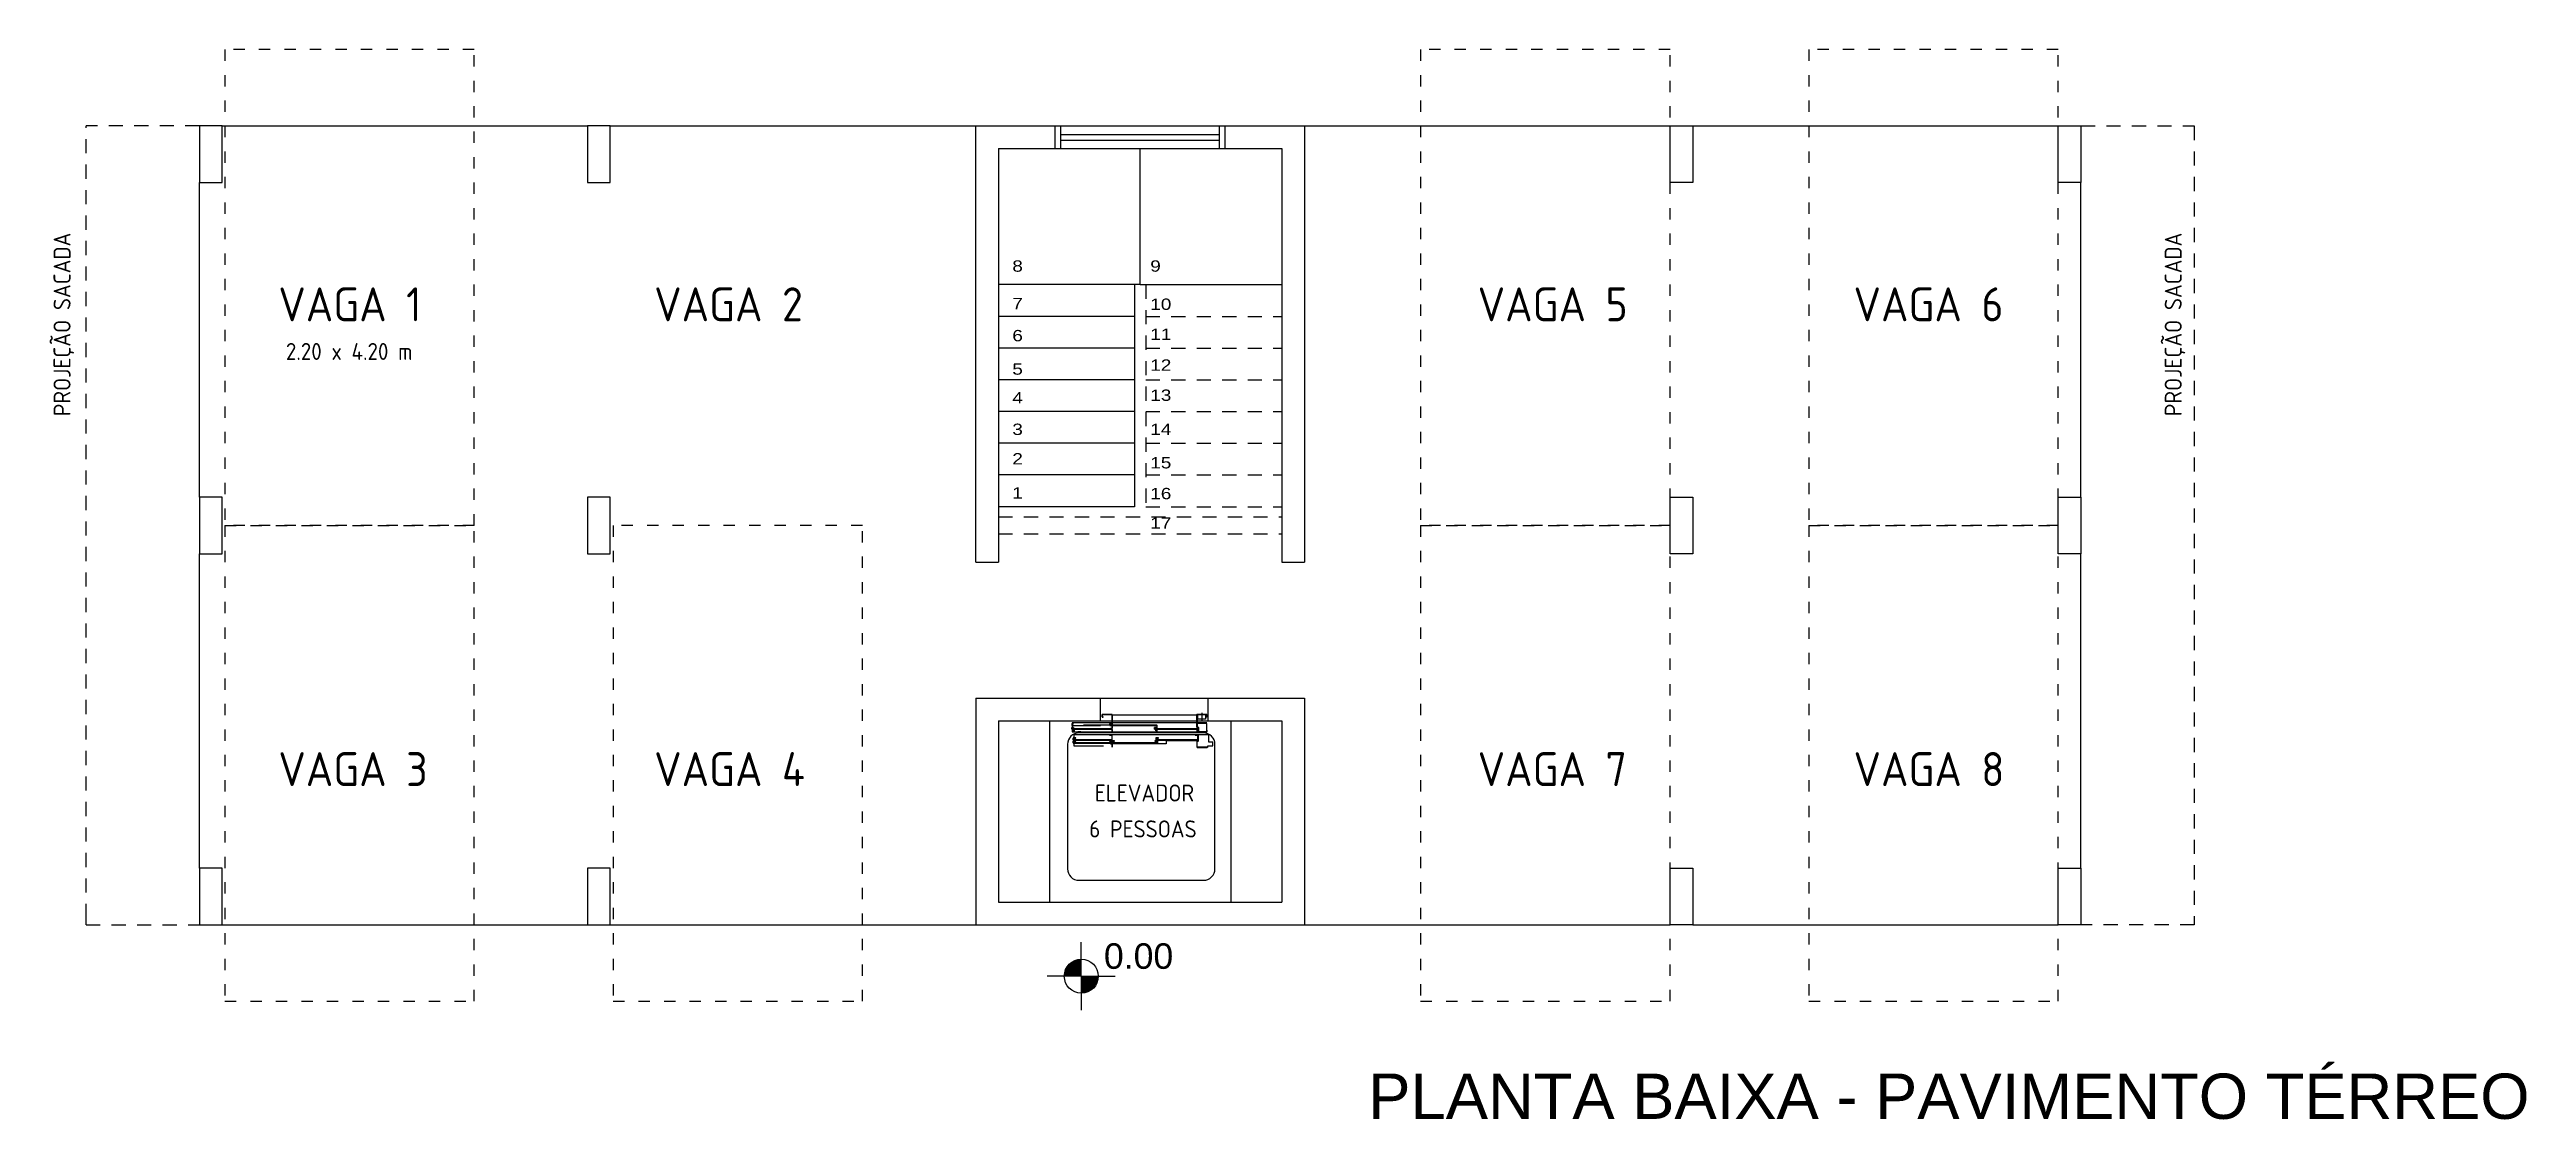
# Model space of a CAD drawing. Header units: metres. Extents: x 3084.1 to 3105.9, y 1633.9 to 1643.3.
import ezdxf

# ---------------------------------------------------------------- set-up
doc = ezdxf.new("R2010")
doc.units = ezdxf.units.M
for name, pattern in [('CENTER', [2, 1.25, -0.25, 0.25, -0.25]), ('DOT2', [0.125, 0, -0.125]), ('HIDDEN', [0.375, 0.25, -0.125]), ('HIDDEN2', [0.1875, 0.125, -0.0625])]:
    doc.linetypes.add(name, pattern=pattern)
for name, color, linetype in [('BLOCOS', 1, 'Continuous'), ('COTA', 1, 'Continuous'), ('PAREDE', 4, 'Continuous'), ('PROJECAO', 1, 'HIDDEN2'), ('VISTA', 251, 'Continuous')]:
    doc.layers.add(name, color=color, linetype=linetype)
doc.styles.get("Standard").update_dxf_attribs({"font": 'arial.ttf'})
doc.styles.add('TCTABELA-TXT', font='isocp.shx')

# ---------------------------------------------------------------- blocks, each defined once
blk = doc.blocks.new('np')
for q in [(0, 0.2), (-0.2, 0), (0.2, 0), (0, -0.2)]:
    blk.add_line((0, 0), q)
at = {"const_width": 0.1}
for points in [[(0, 0.05, 0.4142136), (-0.05, 0, 1)], [(-0.05, 0), (-0.05, 0, 1)], [(0, -0.05, 0.4142136), (0.05, 0, 1)]]:
    blk.add_lwpolyline(points, format="xyb", dxfattribs=at)
blk.add_circle((0, 0), 0.1)
blk.add_attdef('0.00', (0.1329, 0.0436), '', height=0.15)

msp = doc.modelspace()

# ---------------------------------------------------------------- hatches: boundary and pattern name
at = {"layer": 'BLOCOS'}
h = msp.add_hatch(color=256, dxfattribs=at)
edge = h.paths.add_edge_path()
edge.add_line((3093.422, 1637.377), (3093.436, 1637.377))
edge.add_arc((3093.436, 1637.379), 0.00184, -90, 0)
edge.add_line((3093.438, 1637.379), (3093.438, 1637.463))
edge.add_arc((3093.436, 1637.463), 0.00184, 0, 90)
edge.add_line((3093.436, 1637.465), (3093.352, 1637.465))
edge.add_arc((3093.352, 1637.463), 0.00184, -270, -180)
edge.add_line((3093.35, 1637.463), (3093.35, 1637.443))
edge.add_arc((3093.352, 1637.443), 0.00184, -180, -90)
edge.add_line((3093.352, 1637.441), (3093.36, 1637.441))
edge.add_line((3093.36, 1637.441), (3093.36, 1637.443))
edge.add_line((3093.36, 1637.443), (3093.352, 1637.443))
edge.add_arc((3093.352, 1637.443), 0.000639, -180, -90, ccw=False)
edge.add_line((3093.351, 1637.443), (3093.351, 1637.463))
edge.add_arc((3093.352, 1637.463), 0.000639, -270, -180, ccw=False)
edge.add_line((3093.352, 1637.464), (3093.436, 1637.464))
edge.add_arc((3093.436, 1637.463), 0.000639, -360, -270, ccw=False)
edge.add_line((3093.437, 1637.463), (3093.437, 1637.379))
edge.add_arc((3093.436, 1637.379), 0.000639, -450, -360, ccw=False)
edge.add_line((3093.436, 1637.379), (3093.422, 1637.379))
edge.add_line((3093.422, 1637.379), (3093.422, 1637.377))
at = {"layer": 'BLOCOS', "linetype": 'Continuous'}
h = msp.add_hatch(color=256, dxfattribs=at)
edge = h.paths.add_edge_path()
edge.add_arc((3093.449, 1637.381), 0.00239, -270, -180)
edge.add_line((3093.446, 1637.381), (3093.446, 1637.37))
edge.add_arc((3093.449, 1637.37), 0.00239, -180, -90)
edge.add_line((3093.449, 1637.368), (3093.832, 1637.368))
edge.add_arc((3093.832, 1637.367), 0.0012, -360, -270, ccw=False)
edge.add_line((3093.833, 1637.367), (3093.833, 1637.342))
edge.add_arc((3093.832, 1637.342), 0.0012, -90, 0, ccw=False)
edge.add_line((3093.832, 1637.341), (3093.819, 1637.341))
edge.add_line((3093.819, 1637.341), (3093.819, 1637.34))
edge.add_line((3093.819, 1637.34), (3093.832, 1637.34))
edge.add_arc((3093.832, 1637.342), 0.00239, -90, 0.0009)
edge.add_line((3093.834, 1637.342), (3093.834, 1637.367))
edge.add_arc((3093.832, 1637.367), 0.00239, -360, -270)
edge.add_line((3093.832, 1637.369), (3093.449, 1637.369))
edge.add_arc((3093.449, 1637.37), 0.0012, -180, -90, ccw=False)
edge.add_line((3093.448, 1637.37), (3093.448, 1637.381))
edge.add_arc((3093.449, 1637.381), 0.00116, -271.9125, -178.0875, ccw=False)
edge.add_line((3093.449, 1637.382), (3093.46, 1637.382))
edge.add_line((3093.46, 1637.382), (3093.46, 1637.383))
edge.add_line((3093.46, 1637.383), (3093.449, 1637.383))
h = msp.add_hatch(color=256, dxfattribs=at)
edge = h.paths.add_edge_path()
edge.add_line((3093.827, 1637.351), (3093.827, 1637.35))
edge.add_line((3093.827, 1637.35), (3093.814, 1637.35))
edge.add_arc((3093.814, 1637.349), 0.000639, -270, -180)
edge.add_line((3093.814, 1637.349), (3093.814, 1637.335))
edge.add_arc((3093.814, 1637.335), 0.000639, -180, -90)
edge.add_line((3093.814, 1637.334), (3093.822, 1637.334))
edge.add_arc((3093.822, 1637.333), 0.00176, -360, -270, ccw=False)
edge.add_line((3093.824, 1637.333), (3093.824, 1637.321))
edge.add_arc((3093.825, 1637.321), 0.000639, -180, -90)
edge.add_line((3093.825, 1637.32), (3093.839, 1637.32))
edge.add_line((3093.839, 1637.32), (3093.839, 1637.319))
edge.add_line((3093.839, 1637.319), (3093.825, 1637.319))
edge.add_arc((3093.825, 1637.321), 0.0016, -180, -90, ccw=False)
edge.add_line((3093.823, 1637.321), (3093.823, 1637.333))
edge.add_arc((3093.822, 1637.333), 0.000798, 0, 90)
edge.add_line((3093.822, 1637.333), (3093.814, 1637.333))
edge.add_arc((3093.814, 1637.335), 0.0016, -180, -90, ccw=False)
edge.add_line((3093.813, 1637.335), (3093.813, 1637.349))
edge.add_arc((3093.814, 1637.349), 0.0016, -270, -180, ccw=False)
edge.add_line((3093.814, 1637.351), (3093.827, 1637.351))
h = msp.add_hatch(color=256, dxfattribs=at)
edge = h.paths.add_edge_path()
edge.add_arc((3093.816, 1637.347), 0.00239, -270, -180)
edge.add_line((3093.814, 1637.347), (3093.814, 1637.337))
edge.add_arc((3093.816, 1637.337), 0.00239, -180, -90)
edge.add_line((3093.816, 1637.334), (3094.193, 1637.334))
edge.add_arc((3094.193, 1637.333), 0.0012, -360, -270, ccw=False)
edge.add_line((3094.194, 1637.333), (3094.194, 1637.309))
edge.add_arc((3094.193, 1637.309), 0.0012, -450, -360, ccw=False)
edge.add_line((3094.193, 1637.307), (3094.18, 1637.307))
edge.add_line((3094.18, 1637.307), (3094.18, 1637.306))
edge.add_line((3094.18, 1637.306), (3094.193, 1637.306))
edge.add_arc((3094.193, 1637.309), 0.00239, -90, 0.0009)
edge.add_line((3094.195, 1637.309), (3094.195, 1637.333))
edge.add_arc((3094.193, 1637.333), 0.00239, 0, 90)
edge.add_line((3094.193, 1637.336), (3093.816, 1637.336))
edge.add_arc((3093.816, 1637.337), 0.0012, -180, -90, ccw=False)
edge.add_line((3093.815, 1637.337), (3093.815, 1637.347))
edge.add_arc((3093.816, 1637.347), 0.00116, -271.9125, -178.0875, ccw=False)
edge.add_line((3093.816, 1637.348), (3093.827, 1637.348))
edge.add_line((3093.827, 1637.348), (3093.827, 1637.35))
edge.add_line((3093.827, 1637.35), (3093.816, 1637.35))
at = {"layer": 'BLOCOS'}
h = msp.add_hatch(color=256, dxfattribs=at)
edge = h.paths.add_edge_path()
edge.add_line((3094.264, 1637.443), (3094.272, 1637.443))
edge.add_arc((3094.272, 1637.443), 0.000639, -90, 0)
edge.add_line((3094.273, 1637.443), (3094.273, 1637.463))
edge.add_arc((3094.272, 1637.463), 0.000639, -360, -270)
edge.add_line((3094.272, 1637.464), (3094.188, 1637.464))
edge.add_arc((3094.188, 1637.463), 0.000639, -270, -180)
edge.add_line((3094.187, 1637.463), (3094.187, 1637.354))
edge.add_arc((3094.188, 1637.354), 0.000639, -180, -90)
edge.add_line((3094.188, 1637.353), (3094.196, 1637.353))
edge.add_arc((3094.196, 1637.35), 0.00303, -360, -270, ccw=False)
edge.add_line((3094.199, 1637.35), (3094.199, 1637.312))
edge.add_arc((3094.2, 1637.312), 0.000639, -180, -90)
edge.add_line((3094.2, 1637.312), (3094.272, 1637.312))
edge.add_arc((3094.272, 1637.312), 0.000639, -90, 0)
edge.add_line((3094.273, 1637.312), (3094.273, 1637.325))
edge.add_line((3094.273, 1637.325), (3094.274, 1637.325))
edge.add_line((3094.274, 1637.325), (3094.274, 1637.312))
edge.add_arc((3094.272, 1637.312), 0.00184, -90, 0, ccw=False)
edge.add_line((3094.272, 1637.31), (3094.2, 1637.31))
edge.add_arc((3094.2, 1637.312), 0.00184, -180, -90, ccw=False)
edge.add_line((3094.198, 1637.312), (3094.198, 1637.35))
edge.add_arc((3094.196, 1637.35), 0.00184, -360, -270)
edge.add_line((3094.196, 1637.352), (3094.188, 1637.352))
edge.add_arc((3094.188, 1637.354), 0.00184, -180, -90, ccw=False)
edge.add_line((3094.186, 1637.354), (3094.186, 1637.463))
edge.add_arc((3094.188, 1637.463), 0.00184, -270, -180, ccw=False)
edge.add_line((3094.188, 1637.465), (3094.272, 1637.465))
edge.add_arc((3094.272, 1637.463), 0.00184, -360, -270, ccw=False)
edge.add_line((3094.274, 1637.463), (3094.274, 1637.443))
edge.add_arc((3094.272, 1637.443), 0.00184, -90, 0, ccw=False)
edge.add_line((3094.272, 1637.441), (3094.264, 1637.441))
edge.add_line((3094.264, 1637.441), (3094.264, 1637.443))
h = msp.add_hatch(color=256, dxfattribs=at)
edge = h.paths.add_edge_path()
edge.add_line((3093.435, 1637.174), (3093.348, 1637.174))
edge.add_arc((3093.348, 1637.176), 0.00239, -180.0023, -90.0023, ccw=False)
edge.add_line((3093.345, 1637.176), (3093.345, 1637.182))
edge.add_line((3093.345, 1637.182), (3093.346, 1637.182))
edge.add_line((3093.346, 1637.182), (3093.346, 1637.176))
edge.add_arc((3093.348, 1637.176), 0.0012, -180.0044, -91.5618)
edge.add_line((3093.347, 1637.175), (3093.435, 1637.175))
edge.add_arc((3093.435, 1637.176), 0.0012, -89.9939, -0.0012)
edge.add_line((3093.437, 1637.176), (3093.437, 1637.203))
edge.add_arc((3093.435, 1637.203), 0.0012, -359.9988, -270.0109)
edge.add_line((3093.435, 1637.204), (3093.422, 1637.204))
edge.add_line((3093.422, 1637.204), (3093.422, 1637.206))
edge.add_line((3093.422, 1637.206), (3093.435, 1637.206))
edge.add_arc((3093.435, 1637.203), 0.00231, -362.1651, -267.8349, ccw=False)
edge.add_line((3093.438, 1637.203), (3093.438, 1637.176))
edge.add_arc((3093.435, 1637.176), 0.0024, -449.8635, -359.9955, ccw=False)
h = msp.add_hatch(color=256, dxfattribs=at)
edge = h.paths.add_edge_path()
edge.add_arc((3093.836, 1637.214), 0.00287, -89.9944, -0.0056)
edge.add_line((3093.839, 1637.214), (3093.839, 1637.228))
edge.add_arc((3093.836, 1637.228), 0.00287, -359.9978, -270.0022)
edge.add_line((3093.836, 1637.231), (3093.815, 1637.231))
edge.add_line((3093.815, 1637.231), (3093.815, 1637.229))
edge.add_line((3093.815, 1637.229), (3093.836, 1637.229))
edge.add_arc((3093.836, 1637.228), 0.000958, -359.988, -270.012, ccw=False)
edge.add_line((3093.837, 1637.228), (3093.837, 1637.214))
edge.add_arc((3093.836, 1637.214), 0.000958, -89.9777, -0.0223, ccw=False)
edge.add_line((3093.836, 1637.213), (3093.467, 1637.213))
edge.add_arc((3093.467, 1637.214), 0.000958, -179.9777, -90.0223, ccw=False)
edge.add_line((3093.466, 1637.214), (3093.466, 1637.228))
edge.add_arc((3093.467, 1637.228), 0.000958, -269.988, -180.012, ccw=False)
edge.add_line((3093.467, 1637.229), (3093.488, 1637.229))
edge.add_line((3093.488, 1637.229), (3093.488, 1637.231))
edge.add_line((3093.488, 1637.231), (3093.467, 1637.231))
edge.add_arc((3093.467, 1637.228), 0.00287, -269.9978, -180.0022)
edge.add_line((3093.465, 1637.228), (3093.465, 1637.214))
edge.add_arc((3093.467, 1637.214), 0.00287, -179.9944, -90.0056)
edge.add_line((3093.467, 1637.211), (3093.836, 1637.211))
h = msp.add_hatch(color=256, dxfattribs=at)
edge = h.paths.add_edge_path()
edge.add_arc((3094.191, 1637.283), 0.000958, -359.9923, -270.0016, ccw=False)
edge.add_line((3094.192, 1637.283), (3094.192, 1637.24))
edge.add_arc((3094.191, 1637.24), 0.000958, -89.988, -0.012, ccw=False)
edge.add_line((3094.191, 1637.239), (3093.826, 1637.239))
edge.add_arc((3093.826, 1637.24), 0.000958, -179.9984, -90.0077, ccw=False)
edge.add_line((3093.825, 1637.24), (3093.825, 1637.255))
edge.add_arc((3093.826, 1637.255), 0.000958, -269.9923, -180.0016, ccw=False)
edge.add_line((3093.826, 1637.256), (3093.847, 1637.256))
edge.add_line((3093.847, 1637.256), (3093.847, 1637.257))
edge.add_line((3093.847, 1637.257), (3093.826, 1637.257))
edge.add_arc((3093.826, 1637.255), 0.00287, -269.9958, -180.0002)
edge.add_line((3093.823, 1637.255), (3093.823, 1637.24))
edge.add_arc((3093.826, 1637.24), 0.00287, -180.0027, -89.9973)
edge.add_line((3093.826, 1637.237), (3094.192, 1637.237))
edge.add_arc((3094.192, 1637.239), 0.00192, -89.4879, 0.0032)
edge.add_line((3094.194, 1637.239), (3094.194, 1637.283))
edge.add_arc((3094.191, 1637.283), 0.00287, -359.9978, -270.0022)
edge.add_line((3094.191, 1637.285), (3094.17, 1637.285))
edge.add_line((3094.17, 1637.285), (3094.17, 1637.283))
edge.add_line((3094.17, 1637.283), (3094.191, 1637.283))
h = msp.add_hatch(color=256, dxfattribs=at)
edge = h.paths.add_edge_path()
edge.add_arc((3094.201, 1637.283), 0.00255, -269.9981, -180.0046)
edge.add_line((3094.198, 1637.283), (3094.198, 1637.232))
edge.add_arc((3094.197, 1637.232), 0.00128, -88.348, -1.652, ccw=False)
edge.add_line((3094.197, 1637.231), (3094.189, 1637.231))
edge.add_arc((3094.189, 1637.229), 0.00256, -269.9935, -180.0065)
edge.add_line((3094.186, 1637.229), (3094.186, 1637.176))
edge.add_arc((3094.189, 1637.176), 0.00239, -180, -90)
edge.add_line((3094.189, 1637.174), (3094.276, 1637.174))
edge.add_arc((3094.276, 1637.176), 0.00239, -88.899, 0.0051)
edge.add_line((3094.279, 1637.176), (3094.279, 1637.182))
edge.add_line((3094.279, 1637.182), (3094.278, 1637.182))
edge.add_line((3094.278, 1637.182), (3094.278, 1637.176))
edge.add_arc((3094.276, 1637.176), 0.0012, -87.7204, -0.0264, ccw=False)
edge.add_line((3094.276, 1637.175), (3094.189, 1637.175))
edge.add_arc((3094.189, 1637.176), 0.0012, -180, -90.5171, ccw=False)
edge.add_line((3094.188, 1637.176), (3094.188, 1637.229))
edge.add_arc((3094.189, 1637.229), 0.00128, -269.9958, -180.0087, ccw=False)
edge.add_line((3094.189, 1637.23), (3094.197, 1637.23))
edge.add_arc((3094.197, 1637.232), 0.00255, -89.8291, -1.1685)
edge.add_line((3094.199, 1637.232), (3094.199, 1637.283))
edge.add_arc((3094.201, 1637.283), 0.00128, -269.9926, -180.0165, ccw=False)
edge.add_line((3094.201, 1637.284), (3094.204, 1637.284))
edge.add_line((3094.204, 1637.284), (3094.204, 1637.285))
edge.add_line((3094.204, 1637.285), (3094.201, 1637.285))

# ---------------------------------------------------------------- linework, layer by layer
for p, q in [((3085.585, 1642.658), (3088.81, 1642.658)), ((3089.01, 1642.658), (3092.235, 1642.658)), ((3095.135, 1642.658), (3098.36, 1642.658)), ((3098.56, 1642.658), (3101.785, 1642.658)), ((3085.385, 1639.383), (3085.385, 1642.158)), ((3101.985, 1639.383), (3101.985, 1642.158)), ((3093.685, 1641.258), (3092.435, 1641.258)), ((3093.635, 1641.258), (3093.635, 1639.298)), ((3093.685, 1641.258), (3094.935, 1641.258)), ((3093.635, 1640.978), (3092.435, 1640.978)), ((3093.635, 1640.698), (3092.435, 1640.698)), ((3093.635, 1640.418), (3092.435, 1640.418)), ((3093.635, 1640.138), (3092.435, 1640.138)), ((3093.635, 1639.858), (3092.435, 1639.858)), ((3093.635, 1639.578), (3092.435, 1639.578)), ((3093.635, 1639.298), (3092.435, 1639.298)), ((3085.385, 1636.108), (3085.385, 1638.883)), ((3101.985, 1636.108), (3101.985, 1638.883)), ((3092.885, 1637.408), (3092.885, 1635.808)), ((3094.485, 1637.408), (3094.485, 1635.808)), ((3085.585, 1635.608), (3088.81, 1635.608)), ((3089.01, 1635.608), (3092.235, 1635.608)), ((3095.135, 1635.608), (3098.36, 1635.608)), ((3098.56, 1635.608), (3101.785, 1635.608))]:
    msp.add_line(p, q)
at = {"linetype": 'Continuous'}
msp.add_line((3093.685, 1641.258), (3093.685, 1642.458), dxfattribs=at)
at = {"linetype": 'DOT2'}
for points in [[(3085.61, 1639.133), (3087.81, 1639.133), (3087.81, 1643.333), (3085.61, 1643.333)], [(3096.16, 1639.133), (3098.36, 1639.133), (3098.36, 1643.333), (3096.16, 1643.333)], [(3099.585, 1639.133), (3101.785, 1639.133), (3101.785, 1643.333), (3099.585, 1643.333)], [(3085.61, 1634.933), (3087.81, 1634.933), (3087.81, 1639.133), (3085.61, 1639.133)], [(3089.035, 1634.933), (3091.235, 1634.933), (3091.235, 1639.133), (3089.035, 1639.133)], [(3096.16, 1634.933), (3098.36, 1634.933), (3098.36, 1639.133), (3096.16, 1639.133)], [(3099.585, 1634.933), (3101.785, 1634.933), (3101.785, 1639.133), (3099.585, 1639.133)]]:
    msp.add_lwpolyline(points, close=True, dxfattribs=at)
at = {"layer": 'BLOCOS', "linetype": 'HIDDEN'}
for p, q in [((3093.083, 1637.381), (3093.083, 1637.37)), ((3093.083, 1637.335), (3093.083, 1637.349)), ((3093.083, 1637.347), (3093.083, 1637.337)), ((3093.084, 1637.37), (3093.084, 1637.381)), ((3093.084, 1637.349), (3093.084, 1637.335)), ((3093.084, 1637.337), (3093.084, 1637.347)), ((3093.097, 1637.383), (3093.085, 1637.383)), ((3093.085, 1637.382), (3093.097, 1637.382)), ((3093.435, 1637.369), (3093.085, 1637.369)), ((3093.085, 1637.368), (3093.435, 1637.368)), ((3093.085, 1637.351), (3093.098, 1637.351)), ((3093.097, 1637.35), (3093.085, 1637.35)), ((3093.098, 1637.35), (3093.085, 1637.35)), ((3093.085, 1637.348), (3093.097, 1637.348)), ((3093.097, 1637.382), (3093.097, 1637.383)), ((3093.097, 1637.348), (3093.097, 1637.35)), ((3093.098, 1637.351), (3093.098, 1637.35)), ((3093.437, 1637.367), (3093.437, 1637.342)), ((3093.438, 1637.342), (3093.438, 1637.367))]:
    msp.add_line(p, q, dxfattribs=at)
at = {"layer": 'BLOCOS'}
for p, q in [((3093.437, 1637.39), (3093.085, 1637.39)), ((3093.085, 1637.39), (3093.085, 1637.31)), ((3093.435, 1637.336), (3093.085, 1637.336)), ((3093.085, 1637.334), (3093.435, 1637.334)), ((3093.085, 1637.334), (3093.093, 1637.334)), ((3093.093, 1637.333), (3093.085, 1637.333)), ((3093.085, 1637.31), (3093.163, 1637.31)), ((3093.094, 1637.321), (3093.094, 1637.333)), ((3093.095, 1637.333), (3093.095, 1637.321)), ((3093.095, 1637.32), (3093.11, 1637.32)), ((3093.11, 1637.319), (3093.095, 1637.319)), ((3093.11, 1637.32), (3093.11, 1637.319)), ((3093.163, 1637.31), (3093.134, 1637.312)), ((3093.135, 1637.312), (3093.136, 1637.31)), ((3093.136, 1637.31), (3093.437, 1637.31)), ((3093.35, 1637.463), (3093.35, 1637.443)), ((3093.35, 1637.393), (3094.274, 1637.393)), ((3093.351, 1637.443), (3093.351, 1637.463)), ((3093.436, 1637.465), (3093.352, 1637.465)), ((3093.352, 1637.464), (3093.436, 1637.464)), ((3093.36, 1637.443), (3093.352, 1637.443)), ((3093.352, 1637.441), (3093.36, 1637.441)), ((3093.36, 1637.441), (3093.36, 1637.443)), ((3093.416, 1637.381), (3093.416, 1637.37)), ((3093.418, 1637.37), (3093.418, 1637.381)), ((3093.43, 1637.383), (3093.419, 1637.383)), ((3093.419, 1637.382), (3093.43, 1637.382)), ((3093.832, 1637.369), (3093.419, 1637.369)), ((3093.419, 1637.368), (3093.832, 1637.368)), ((3093.436, 1637.379), (3093.422, 1637.379)), ((3093.422, 1637.379), (3093.422, 1637.377)), ((3093.422, 1637.377), (3093.436, 1637.377)), ((3093.435, 1637.341), (3093.422, 1637.341)), ((3093.422, 1637.341), (3093.422, 1637.34)), ((3093.422, 1637.34), (3093.435, 1637.34)), ((3093.435, 1637.307), (3093.422, 1637.307)), ((3093.422, 1637.307), (3093.422, 1637.306)), ((3093.422, 1637.306), (3093.435, 1637.306)), ((3093.43, 1637.382), (3093.43, 1637.383)), ((3093.437, 1637.463), (3093.437, 1637.379)), ((3093.437, 1637.333), (3093.437, 1637.309)), ((3093.438, 1637.379), (3093.438, 1637.463)), ((3093.438, 1637.372), (3093.438, 1637.462)), ((3093.438, 1637.462), (3094.186, 1637.462)), ((3093.438, 1637.307), (3093.438, 1637.393)), ((3093.438, 1637.309), (3093.438, 1637.333)), ((3093.438, 1637.306), (3093.438, 1637.307)), ((3093.438, 1637.307), (3094.186, 1637.307)), ((3094.18, 1637.307), (3093.438, 1637.307)), ((3094.186, 1637.306), (3093.438, 1637.306)), ((3093.813, 1637.335), (3093.813, 1637.349)), ((3093.814, 1637.351), (3093.827, 1637.351)), ((3093.827, 1637.35), (3093.814, 1637.35)), ((3093.814, 1637.349), (3093.814, 1637.335)), ((3093.814, 1637.347), (3093.814, 1637.337)), ((3093.814, 1637.334), (3093.822, 1637.334)), ((3093.822, 1637.333), (3093.814, 1637.333)), ((3093.815, 1637.337), (3093.815, 1637.347)), ((3093.827, 1637.35), (3093.816, 1637.35)), ((3093.816, 1637.348), (3093.827, 1637.348)), ((3094.193, 1637.336), (3093.816, 1637.336)), ((3093.816, 1637.334), (3094.193, 1637.334)), ((3093.832, 1637.341), (3093.819, 1637.341)), ((3093.819, 1637.341), (3093.819, 1637.34)), ((3093.819, 1637.34), (3093.832, 1637.34)), ((3093.823, 1637.321), (3093.823, 1637.333)), ((3093.824, 1637.333), (3093.824, 1637.321)), ((3093.825, 1637.32), (3093.839, 1637.32)), ((3093.839, 1637.319), (3093.825, 1637.319)), ((3093.827, 1637.351), (3093.827, 1637.35)), ((3093.827, 1637.348), (3093.827, 1637.35)), ((3093.833, 1637.367), (3093.833, 1637.342)), ((3093.834, 1637.342), (3093.834, 1637.367)), ((3093.839, 1637.32), (3093.839, 1637.319)), ((3094.193, 1637.307), (3094.18, 1637.307)), ((3094.18, 1637.307), (3094.18, 1637.306)), ((3094.18, 1637.306), (3094.193, 1637.306)), ((3094.186, 1637.354), (3094.186, 1637.463)), ((3094.186, 1637.462), (3094.186, 1637.336)), ((3094.186, 1637.334), (3094.186, 1637.307)), ((3094.186, 1637.307), (3094.186, 1637.306)), ((3094.186, 1637.306), (3094.274, 1637.306)), ((3094.187, 1637.463), (3094.187, 1637.354)), ((3094.274, 1637.385), (3094.187, 1637.385)), ((3094.188, 1637.465), (3094.272, 1637.465)), ((3094.272, 1637.464), (3094.188, 1637.464)), ((3094.188, 1637.353), (3094.196, 1637.353)), ((3094.196, 1637.352), (3094.188, 1637.352)), ((3094.194, 1637.333), (3094.194, 1637.309)), ((3094.195, 1637.309), (3094.195, 1637.333)), ((3094.198, 1637.312), (3094.198, 1637.35)), ((3094.199, 1637.35), (3094.199, 1637.312)), ((3094.2, 1637.312), (3094.272, 1637.312)), ((3094.272, 1637.31), (3094.2, 1637.31)), ((3094.264, 1637.443), (3094.272, 1637.443)), ((3094.264, 1637.441), (3094.264, 1637.443)), ((3094.272, 1637.441), (3094.264, 1637.441)), ((3094.273, 1637.443), (3094.273, 1637.463)), ((3094.273, 1637.312), (3094.273, 1637.325)), ((3094.273, 1637.325), (3094.274, 1637.325)), ((3094.274, 1637.463), (3094.274, 1637.443)), ((3094.274, 1637.306), (3094.274, 1637.385)), ((3094.274, 1637.325), (3094.274, 1637.312)), ((3093.093, 1637.255), (3093.093, 1637.24)), ((3093.093, 1637.228), (3093.093, 1637.214)), ((3093.095, 1637.24), (3093.095, 1637.255)), ((3093.095, 1637.214), (3093.095, 1637.228)), ((3093.117, 1637.257), (3093.096, 1637.257)), ((3093.096, 1637.256), (3093.117, 1637.256)), ((3093.435, 1637.239), (3093.096, 1637.239)), ((3093.096, 1637.237), (3093.436, 1637.237)), ((3093.117, 1637.231), (3093.096, 1637.231)), ((3093.096, 1637.229), (3093.117, 1637.229)), ((3093.435, 1637.213), (3093.096, 1637.213)), ((3093.096, 1637.211), (3093.435, 1637.211)), ((3094.291, 1637.285), (3093.101, 1637.285)), ((3093.101, 1637.285), (3093.101, 1637.186)), ((3093.101, 1637.186), (3093.363, 1637.186)), ((3093.117, 1637.256), (3093.117, 1637.257)), ((3093.117, 1637.229), (3093.117, 1637.231)), ((3093.435, 1637.285), (3093.414, 1637.285)), ((3093.414, 1637.285), (3093.414, 1637.283)), ((3093.414, 1637.283), (3093.435, 1637.283)), ((3093.435, 1637.231), (3093.414, 1637.231)), ((3093.414, 1637.231), (3093.414, 1637.229)), ((3093.414, 1637.229), (3093.435, 1637.229)), ((3093.422, 1637.204), (3093.422, 1637.206)), ((3093.422, 1637.206), (3093.435, 1637.206)), ((3093.914, 1637.206), (3093.422, 1637.206)), ((3093.435, 1637.204), (3093.422, 1637.204)), ((3093.435, 1637.228), (3093.435, 1637.214)), ((3093.436, 1637.283), (3093.436, 1637.24)), ((3093.436, 1637.228), (3093.436, 1637.214)), ((3093.436, 1637.214), (3093.436, 1637.228)), ((3093.458, 1637.231), (3093.437, 1637.231)), ((3093.437, 1637.229), (3093.458, 1637.229)), ((3093.836, 1637.213), (3093.437, 1637.213)), ((3093.437, 1637.211), (3093.836, 1637.211)), ((3093.437, 1637.176), (3093.437, 1637.203)), ((3093.437, 1637.176), (3093.437, 1637.203)), ((3093.438, 1637.239), (3093.438, 1637.283)), ((3093.438, 1637.214), (3093.438, 1637.228)), ((3093.438, 1637.203), (3093.438, 1637.176)), ((3093.458, 1637.229), (3093.458, 1637.231)), ((3093.836, 1637.231), (3093.815, 1637.231)), ((3093.815, 1637.231), (3093.815, 1637.229)), ((3093.815, 1637.229), (3093.836, 1637.229)), ((3093.823, 1637.255), (3093.823, 1637.24)), ((3093.825, 1637.24), (3093.825, 1637.255)), ((3093.847, 1637.257), (3093.826, 1637.257)), ((3093.826, 1637.256), (3093.847, 1637.256)), ((3094.191, 1637.239), (3093.826, 1637.239)), ((3093.826, 1637.237), (3094.192, 1637.237)), ((3093.837, 1637.228), (3093.837, 1637.214)), ((3093.839, 1637.214), (3093.839, 1637.228)), ((3093.839, 1637.221), (3093.839, 1637.228)), ((3093.847, 1637.256), (3093.847, 1637.257)), ((3094.189, 1637.231), (3093.914, 1637.231)), ((3093.914, 1637.231), (3093.914, 1637.206)), ((3094.191, 1637.285), (3094.17, 1637.285)), ((3094.17, 1637.285), (3094.17, 1637.283)), ((3094.17, 1637.283), (3094.191, 1637.283)), ((3094.186, 1637.229), (3094.186, 1637.176)), ((3094.188, 1637.176), (3094.188, 1637.229)), ((3094.197, 1637.231), (3094.189, 1637.231)), ((3094.189, 1637.23), (3094.197, 1637.23)), ((3094.276, 1637.175), (3094.189, 1637.175)), ((3094.189, 1637.174), (3094.276, 1637.174)), ((3094.192, 1637.283), (3094.192, 1637.24)), ((3094.194, 1637.239), (3094.194, 1637.283)), ((3094.198, 1637.283), (3094.198, 1637.232)), ((3094.199, 1637.232), (3094.199, 1637.283)), ((3094.204, 1637.285), (3094.201, 1637.285)), ((3094.201, 1637.284), (3094.204, 1637.284)), ((3094.204, 1637.284), (3094.204, 1637.285)), ((3094.279, 1637.182), (3094.278, 1637.182)), ((3094.278, 1637.182), (3094.278, 1637.176)), ((3094.279, 1637.176), (3094.279, 1637.182)), ((3094.281, 1637.174), (3094.281, 1637.186)), ((3094.281, 1637.186), (3094.326, 1637.186)), ((3094.291, 1637.219), (3094.291, 1637.285)), ((3094.326, 1637.219), (3094.291, 1637.219)), ((3094.326, 1637.186), (3094.326, 1637.219))]:
    msp.add_line(p, q, dxfattribs=at)
at = {"layer": 'BLOCOS', "linetype": 'Continuous'}
for p, q in [((3094.189, 1637.466), (3094.267, 1637.466)), ((3094.189, 1637.464), (3094.189, 1637.466)), ((3094.267, 1637.464), (3094.189, 1637.464)), ((3094.193, 1637.464), (3094.263, 1637.464)), ((3094.193, 1637.424), (3094.193, 1637.464)), ((3094.263, 1637.424), (3094.193, 1637.424)), ((3094.263, 1637.464), (3094.263, 1637.424)), ((3094.267, 1637.466), (3094.267, 1637.464))]:
    msp.add_line(p, q, dxfattribs=at)
at = {"layer": 'BLOCOS', "linetype": 'CENTER'}
msp.add_line((3094.228, 1637.478), (3094.228, 1637.415), dxfattribs=at)
at = {"layer": 'BLOCOS'}
msp.add_lwpolyline([(3093.045, 1637.201), (3093.045, 1636.101, 0.414214), (3093.145, 1636.001), (3094.245, 1636.001, 0.414214), (3094.345, 1636.101), (3094.345, 1637.201, 0.414214), (3094.245, 1637.301), (3093.145, 1637.301, 0.414214)], format="xyb", close=True, dxfattribs=at)
at = {"layer": 'BLOCOS', "linetype": 'HIDDEN'}
for centre, radius, start, end in [((3093.085, 1637.381), 0.00239, 90, 180), ((3093.085, 1637.37), 0.00239, 180, 270), ((3093.085, 1637.349), 0.0016, 90, 180), ((3093.085, 1637.347), 0.00239, 90, 180), ((3093.085, 1637.381), 0.00116, 88.0875, 181.9125), ((3093.085, 1637.37), 0.0012, 180, 270), ((3093.085, 1637.349), 0.000639, 90, 180), ((3093.085, 1637.347), 0.00116, 88.0875, 181.9125), ((3093.435, 1637.367), 0.00239, 0, 90), ((3093.435, 1637.367), 0.0012, 0, 90)]:
    msp.add_arc(centre, radius, start, end, dxfattribs=at)
at = {"layer": 'BLOCOS'}
for centre, radius, start, end in [((3093.085, 1637.337), 0.00239, 180, 270), ((3093.085, 1637.335), 0.0016, 180, 270), ((3093.085, 1637.337), 0.0012, 180, 270), ((3093.085, 1637.335), 0.000639, 180, 270), ((3093.093, 1637.333), 0.00176, 360, 90), ((3093.093, 1637.333), 0.000798, 0, 90), ((3093.095, 1637.321), 0.0016, 180, 270), ((3093.095, 1637.321), 0.000639, 180, 270), ((3093.135, 1637.312), 0.000439, 45.0026, 134.9974), ((3093.352, 1637.463), 0.00184, 90, 180), ((3093.352, 1637.443), 0.00184, 180, 270), ((3093.352, 1637.463), 0.000639, 90, 180), ((3093.352, 1637.443), 0.000639, 180, 270), ((3093.419, 1637.381), 0.00239, 90, 180), ((3093.419, 1637.37), 0.00239, 180, 270), ((3093.419, 1637.381), 0.00116, 88.0875, 181.9125), ((3093.419, 1637.37), 0.0012, 180, 270), ((3093.435, 1637.342), 0.0012, 270, 360), ((3093.435, 1637.342), 0.00239, 270, 0.0009), ((3093.435, 1637.333), 0.00239, 0, 90), ((3093.435, 1637.333), 0.0012, 360, 90), ((3093.435, 1637.309), 0.0012, 270, 0), ((3093.435, 1637.309), 0.00239, 270, 0.0009), ((3093.436, 1637.463), 0.00184, 360, 90), ((3093.436, 1637.463), 0.000639, 360, 90), ((3093.436, 1637.379), 0.00184, 270, 0), ((3093.436, 1637.379), 0.000639, 270, 0), ((3093.814, 1637.349), 0.0016, 90, 180), ((3093.814, 1637.335), 0.0016, 180, 270), ((3093.816, 1637.347), 0.00239, 90, 180), ((3093.814, 1637.349), 0.000639, 90, 180), ((3093.816, 1637.337), 0.00239, 180, 270), ((3093.814, 1637.335), 0.000639, 180, 270), ((3093.816, 1637.347), 0.00116, 88.0875, 181.9125), ((3093.816, 1637.337), 0.0012, 180, 270), ((3093.822, 1637.333), 0.00176, 360, 90), ((3093.822, 1637.333), 0.000798, 0, 90), ((3093.825, 1637.321), 0.0016, 180, 270), ((3093.825, 1637.321), 0.000639, 180, 270), ((3093.832, 1637.367), 0.00239, 0, 90), ((3093.832, 1637.367), 0.0012, 0, 90), ((3093.832, 1637.342), 0.0012, 270, 360), ((3093.832, 1637.342), 0.00239, 270, 0.0009), ((3094.188, 1637.463), 0.00184, 90, 180), ((3094.188, 1637.354), 0.00184, 180, 270), ((3094.188, 1637.463), 0.000639, 90, 180), ((3094.188, 1637.354), 0.000639, 180, 270), ((3094.193, 1637.333), 0.00239, 360, 90), ((3094.193, 1637.333), 0.0012, 360, 90), ((3094.193, 1637.309), 0.0012, 270, 0), ((3094.193, 1637.309), 0.00239, 270, 0.0009), ((3094.196, 1637.35), 0.00303, 0, 90), ((3094.196, 1637.35), 0.00184, 0, 90), ((3094.2, 1637.312), 0.00184, 180, 270), ((3094.2, 1637.312), 0.000639, 180, 270), ((3094.272, 1637.463), 0.00184, 0, 90), ((3094.272, 1637.463), 0.000639, 0, 90), ((3094.272, 1637.443), 0.000639, 270, 360), ((3094.272, 1637.443), 0.00184, 270, 360), ((3094.272, 1637.312), 0.000639, 270, 360), ((3094.272, 1637.312), 0.00184, 270, 360), ((3093.096, 1637.255), 0.00287, 90.0042, 179.9998), ((3093.096, 1637.24), 0.00287, 179.9973, 270.0027), ((3093.096, 1637.228), 0.00287, 90.0022, 179.9978), ((3093.096, 1637.214), 0.00287, 180.0022, 269.9978), ((3093.096, 1637.255), 0.000958, 90.0077, 179.9984), ((3093.096, 1637.24), 0.000958, 180.0016, 269.9923), ((3093.096, 1637.228), 0.000958, 90.004, 179.9915), ((3093.096, 1637.214), 0.000958, 180.012, 269.988), ((3093.435, 1637.283), 0.00287, 0.0022, 89.9978), ((3093.435, 1637.283), 0.000958, 0.0077, 89.9984), ((3093.435, 1637.24), 0.000958, 270.012, 359.988), ((3093.435, 1637.228), 0.00287, 0.0022, 89.9978), ((3093.437, 1637.228), 0.00287, 90.0022, 179.9978), ((3093.435, 1637.228), 0.000958, 0.012, 89.988), ((3093.435, 1637.214), 0.00287, 270.0056, 359.9944), ((3093.435, 1637.214), 0.000958, 270.0223, 359.9777), ((3093.437, 1637.214), 0.00287, 180.0056, 269.9944), ((3093.435, 1637.203), 0.00231, 357.8349, 92.1651), ((3093.435, 1637.203), 0.0012, 0.0012, 89.9891), ((3093.436, 1637.239), 0.00192, 270.5121, 0.0032), ((3093.437, 1637.228), 0.000958, 90.012, 179.988), ((3093.437, 1637.214), 0.000958, 180.0223, 269.9777), ((3093.826, 1637.255), 0.00287, 90.0042, 179.9998), ((3093.826, 1637.24), 0.00287, 179.9973, 270.0027), ((3093.826, 1637.255), 0.000958, 90.0077, 179.9984), ((3093.826, 1637.24), 0.000958, 180.0016, 269.9923), ((3093.836, 1637.228), 0.00287, 0.0022, 89.9978), ((3093.836, 1637.228), 0.000958, 0.012, 89.988), ((3093.836, 1637.214), 0.00287, 270.0056, 359.9944), ((3093.836, 1637.214), 0.000958, 270.0223, 359.9777), ((3094.189, 1637.229), 0.00256, 90.0065, 179.9935), ((3094.189, 1637.176), 0.00239, 180, 270), ((3094.189, 1637.229), 0.00128, 90.0042, 179.9913), ((3094.189, 1637.176), 0.0012, 180, 269.4829), ((3094.191, 1637.283), 0.00287, 0.0022, 89.9978), ((3094.191, 1637.283), 0.000958, 0.0077, 89.9984), ((3094.191, 1637.24), 0.000958, 270.012, 359.988), ((3094.192, 1637.239), 0.00192, 270.5121, 0.0032), ((3094.197, 1637.232), 0.00128, 271.652, 358.348), ((3094.197, 1637.232), 0.00255, 270.1709, 358.8315), ((3094.201, 1637.283), 0.00255, 90.0019, 179.9954), ((3094.201, 1637.283), 0.00128, 90.0074, 179.9835), ((3094.276, 1637.176), 0.00239, 271.101, 0.0051), ((3094.276, 1637.176), 0.0012, 272.2796, 359.9736)]:
    msp.add_arc(centre, radius, start, end, dxfattribs=at)
at = {"layer": 'PAREDE'}
for p, q in [((3092.235, 1638.808), (3092.235, 1642.658)), ((3092.235, 1642.658), (3092.935, 1642.658)), ((3092.935, 1642.458), (3092.935, 1642.658)), ((3094.435, 1642.658), (3095.135, 1642.658)), ((3094.435, 1642.458), (3094.435, 1642.658)), ((3092.435, 1642.458), (3092.935, 1642.458)), ((3094.435, 1642.458), (3094.935, 1642.458)), ((3092.235, 1637.608), (3093.335, 1637.608)), ((3093.335, 1637.408), (3093.335, 1637.608)), ((3094.285, 1637.608), (3095.135, 1637.608)), ((3094.285, 1637.408), (3094.285, 1637.608)), ((3092.435, 1637.408), (3093.335, 1637.408)), ((3094.285, 1637.408), (3094.935, 1637.408)), ((3092.435, 1635.808), (3094.935, 1635.808)), ((3092.235, 1635.608), (3095.135, 1635.608))]:
    msp.add_line(p, q, dxfattribs=at)
at = {"layer": 'PAREDE', "linetype": 'Continuous'}
for p, q in [((3095.135, 1642.658), (3095.135, 1638.808)), ((3092.435, 1642.458), (3092.435, 1638.808)), ((3094.935, 1642.458), (3094.935, 1638.808)), ((3092.235, 1638.808), (3092.435, 1638.808)), ((3094.935, 1638.808), (3095.135, 1638.808)), ((3092.235, 1637.608), (3092.235, 1635.608)), ((3095.135, 1637.608), (3095.135, 1635.608)), ((3092.435, 1637.408), (3092.435, 1635.808)), ((3094.935, 1637.408), (3094.935, 1635.808))]:
    msp.add_line(p, q, dxfattribs=at)
at = {"layer": 'PAREDE'}
for points in [[(3085.385, 1642.158), (3085.585, 1642.158), (3085.585, 1642.658), (3085.385, 1642.658)], [(3088.81, 1642.158), (3089.01, 1642.158), (3089.01, 1642.658), (3088.81, 1642.658)], [(3098.56, 1642.158), (3098.36, 1642.158), (3098.36, 1642.658), (3098.56, 1642.658)], [(3101.985, 1642.158), (3101.785, 1642.158), (3101.785, 1642.658), (3101.985, 1642.658)], [(3085.385, 1638.883), (3085.585, 1638.883), (3085.585, 1639.383), (3085.385, 1639.383)], [(3088.81, 1638.883), (3089.01, 1638.883), (3089.01, 1639.383), (3088.81, 1639.383)], [(3098.56, 1638.883), (3098.36, 1638.883), (3098.36, 1639.383), (3098.56, 1639.383)], [(3101.985, 1638.883), (3101.785, 1638.883), (3101.785, 1639.383), (3101.985, 1639.383)], [(3085.385, 1635.608), (3085.585, 1635.608), (3085.585, 1636.108), (3085.385, 1636.108)], [(3088.81, 1635.608), (3089.01, 1635.608), (3089.01, 1636.108), (3088.81, 1636.108)], [(3098.56, 1635.608), (3098.36, 1635.608), (3098.36, 1636.108), (3098.56, 1636.108)], [(3101.985, 1635.608), (3101.785, 1635.608), (3101.785, 1636.108), (3101.985, 1636.108)]]:
    msp.add_lwpolyline(points, close=True, dxfattribs=at)
at = {"layer": 'PROJECAO'}
for p, q in [((3084.385, 1635.668), (3084.385, 1642.658)), ((3085.385, 1642.658), (3084.385, 1642.658)), ((3093.735, 1641.258), (3093.735, 1639.298)), ((3093.735, 1640.978), (3094.935, 1640.978)), ((3093.735, 1640.698), (3094.935, 1640.698)), ((3093.735, 1640.418), (3094.935, 1640.418)), ((3093.735, 1640.138), (3094.935, 1640.138)), ((3093.735, 1639.858), (3094.935, 1639.858)), ((3093.735, 1639.578), (3094.935, 1639.578)), ((3093.735, 1639.298), (3094.935, 1639.298)), ((3092.435, 1639.208), (3094.935, 1639.208)), ((3092.435, 1639.058), (3094.935, 1639.058))]:
    msp.add_line(p, q, dxfattribs=at)
for points in [[(3101.985, 1642.658), (3102.985, 1642.658), (3102.985, 1635.608), (3101.985, 1635.608)], [(3084.385, 1635.608), (3084.385, 1635.728)], [(3084.385, 1635.608), (3085.385, 1635.608)]]:
    msp.add_lwpolyline(points, dxfattribs=at)
at = {"layer": 'VISTA'}
for p, q in [((3092.935, 1642.658), (3094.435, 1642.658)), ((3092.985, 1642.458), (3092.985, 1642.658)), ((3092.985, 1642.583), (3094.385, 1642.583)), ((3094.385, 1642.458), (3094.385, 1642.658)), ((3092.935, 1642.458), (3094.435, 1642.458)), ((3092.985, 1642.533), (3094.385, 1642.533)), ((3093.335, 1637.608), (3094.285, 1637.608)), ((3093.335, 1637.408), (3094.285, 1637.408))]:
    msp.add_line(p, q, dxfattribs=at)

# ---------------------------------------------------------------- block references
at = {"layer": 'COTA', "xscale": 1.5, "yscale": 1.5, "zscale": 1.5}
msp.add_blockref('np', (3093.166, 1635.154), dxfattribs=at).add_auto_attribs({'0.00': '0.00'})

# ---------------------------------------------------------------- texts
at = {"style": 'TCTABELA-TXT'}
for p in [(3084.248, 1640.097), (3102.875, 1640.097)]:
    msp.add_text('PROJEÇÃO SACADA', height=0.15, rotation=90, dxfattribs=at).set_placement(p)
for s, height, p in [('VAGA 1', 0.3, (3086.081, 1640.934)), ('VAGA 2', 0.3, (3089.397, 1640.934)), ('VAGA 5', 0.3, (3096.663, 1640.934)), ('VAGA 6', 0.3, (3099.979, 1640.934)), ('2.20 x 4.20 m', 0.15, (3086.148, 1640.593)), ('VAGA 3', 0.3, (3086.081, 1636.832)), ('VAGA 4', 0.3, (3089.397, 1636.832)), ('VAGA 7', 0.3, (3096.663, 1636.832)), ('VAGA 8', 0.3, (3099.979, 1636.832)), ('ELEVADOR', 0.15, (3093.285, 1636.696)), ('6 PESSOAS', 0.15, (3093.236, 1636.379))]:
    msp.add_text(s, height=height, dxfattribs=at).set_placement(p)
at = {"color": 3}
msp.add_text('PLANTA BAIXA - PAVIMENTO TÉRREO', height=0.4, dxfattribs=at).set_placement((3095.698, 1633.895))
at = {"layer": 'COTA', "width": 1.2}
for s, p in [('8', (3092.557, 1641.372)), ('9', (3093.774, 1641.372)), ('7', (3092.557, 1641.041)), ('10', (3093.774, 1641.035)), ('6', (3092.557, 1640.758)), ('11', (3093.774, 1640.77)), ('12', (3093.774, 1640.498)), ('5', (3092.557, 1640.463)), ('4', (3092.557, 1640.209)), ('13', (3093.774, 1640.232)), ('3', (3092.557, 1639.931)), ('14', (3093.774, 1639.931)), ('2', (3092.557, 1639.671)), ('15', (3093.774, 1639.636)), ('1', (3092.557, 1639.37)), ('16', (3093.774, 1639.364)), ('17', (3093.774, 1639.104))]:
    msp.add_text(s, height=0.1, dxfattribs=at).set_placement(p)

doc.saveas('drawing.dxf')
